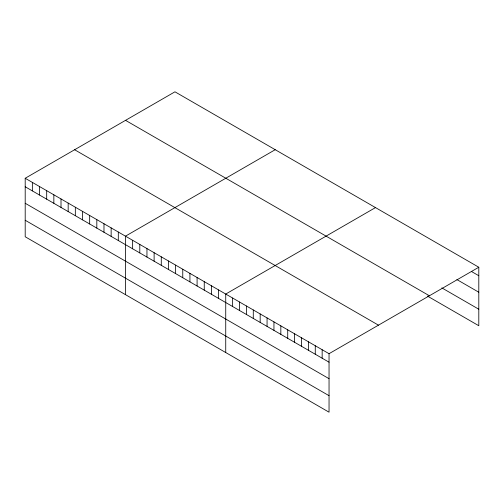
<?xml version="1.0" encoding="UTF-8"?>
<svg xmlns="http://www.w3.org/2000/svg" width="504" height="504" viewBox="0 0 504 504"><rect width="100%" height="100%" fill="white"/><g stroke="black" fill="none" stroke-linecap="round" stroke-linejoin="round"><path stroke-width="0.76" d="M25.2 178.271L329.043 353.695L329.043 412.19L25.2 236.76L25.2 178.271L174.957 91.81L478.8 267.24L478.8 325.729L427.461 296.087M275.222 149.701L125.471 236.162L125.471 294.651M375.493 207.591L225.735 294.053L225.735 352.542M329.043 353.695L478.8 267.24M471.914 271.75L478.8 275.726M456.889 279.575L478.8 292.226M441.857 287.897L478.8 309.229M125.534 120.343L429.383 295.766M74.617 149.738L378.466 325.162M25.2 186.763L329.043 362.187M25.2 203.263L329.043 378.687M25.2 220.261L329.043 395.684M322.157 349.719L322.157 358.212M315.271 345.744L315.271 354.23M308.385 341.769L308.385 350.255M301.499 337.793L301.499 346.279M294.607 333.818L294.607 342.304M287.721 329.837L287.721 338.329M280.835 325.861L280.835 334.354M273.949 321.886L273.949 330.372M267.063 317.911L267.063 326.397M260.171 313.935L260.171 322.421M253.285 309.96L253.285 318.446M246.399 305.978L246.399 314.471M239.513 302.003L239.513 310.495M232.627 298.028L232.627 306.52M218.578 289.92L218.578 298.406M211.415 285.781L211.415 294.273M204.252 281.648L204.252 290.134M197.089 277.515L197.089 286.001M189.926 273.376L189.926 281.868M182.763 269.243L182.763 277.729M175.606 265.11L175.606 273.596M168.443 260.971L168.443 269.464M161.28 256.838L161.28 265.325M154.117 252.706L154.117 261.192M146.954 248.567L146.954 257.059M139.791 244.434L139.791 252.92M132.634 240.295L132.634 248.787M118.308 232.029L118.308 240.515M111.145 227.89L111.145 236.382M103.982 223.757L103.982 232.243M96.818 219.624L96.818 228.11M89.662 215.485L89.662 223.978M82.498 211.352L82.498 219.838M75.335 207.22L75.335 215.706M68.172 203.081L68.172 211.573M61.009 198.948L61.009 207.434M53.846 194.815L53.846 203.301M46.689 190.676L46.689 199.168M39.526 186.543L39.526 195.029M32.363 182.41L32.363 190.896"/></g></svg>
